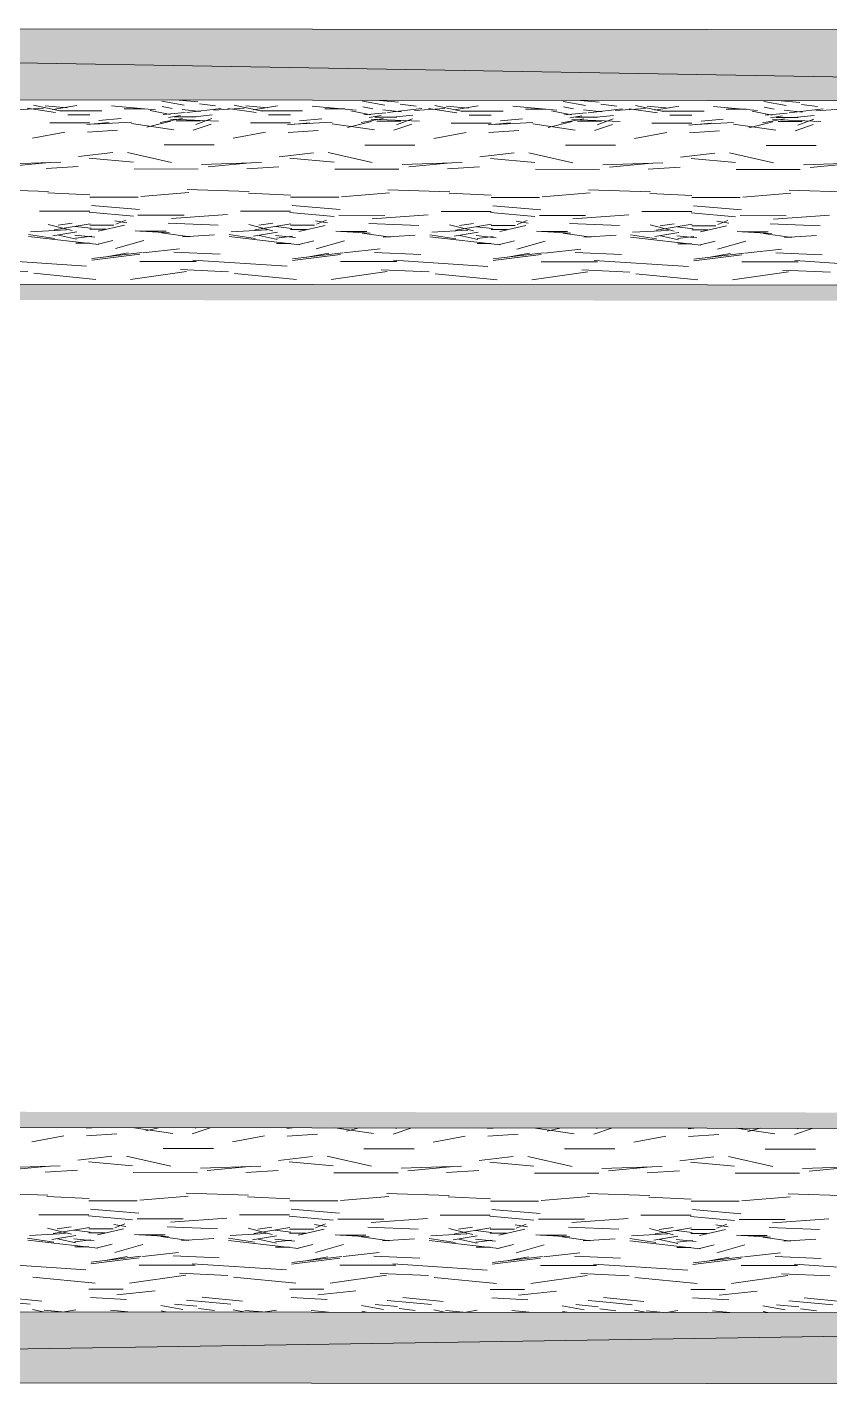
# Model space of a CAD drawing. Header units: inches. Extents: x -957 to 3394, y -3 to 3008.
# Drawn here: x 671.12 to 675.12, y 2180.99 to 2187.74 of the extents above; entities that cross this region are included whole.
import ezdxf

# ---------------------------------------------------------------- set-up
doc = ezdxf.new("R2010")
doc.units = ezdxf.units.IN
doc.header["$MEASUREMENT"] = 0
doc.layers.add('PDF_0', color=7, linetype='Continuous')

msp = doc.modelspace()

# ---------------------------------------------------------------- linework, layer by layer
at = {"layer": 'PDF_0', "lineweight": 0}
for points in [[(682.3768, 2187.7236), (660.7451, 2187.7421), (682.3765, 2187.3697)], [(660.744, 2186.3936), (660.7448, 2187.3882), (682.3768, 2187.3697), (682.3717, 2181.3394), (660.7397, 2181.3579), (660.7405, 2182.3525)], [(671.156, 2187.3544), (671.2958, 2187.3242)], [(671.214, 2187.3508), (671.3239, 2187.3408)], [(671.2519, 2187.3323), (671.3719, 2187.3522)], [(671.5437, 2187.3505), (671.6536, 2187.3406), (671.7634, 2187.3304)], [(671.7952, 2187.3746), (671.9051, 2187.3545)], [(671.9733, 2187.3702), (671.8806, 2187.3786)], [(672.0625, 2187.3499), (671.9826, 2187.3598)], [(672.1549, 2187.3536), (672.2947, 2187.3234)], [(672.213, 2187.3499), (672.3229, 2187.34)], [(672.2509, 2187.3315), (672.3709, 2187.3514)], [(672.5427, 2187.3496), (672.6526, 2187.3397), (672.7624, 2187.3296)], [(672.7942, 2187.3738), (672.9041, 2187.3536)], [(672.9723, 2187.3693), (672.8795, 2187.3778)], [(673.0615, 2187.349), (672.9816, 2187.3589)], [(673.1539, 2187.3527), (673.2937, 2187.3225)], [(673.212, 2187.3491), (673.3219, 2187.3391)], [(673.2499, 2187.3306), (673.3699, 2187.3505)], [(673.5417, 2187.3488), (673.6516, 2187.3389), (673.7614, 2187.3287)], [(673.7932, 2187.3729), (673.9031, 2187.3528)], [(673.9713, 2187.3685), (673.8785, 2187.3769)], [(674.0605, 2187.3482), (673.9806, 2187.3581)], [(674.1529, 2187.3518), (674.2927, 2187.3217)], [(674.211, 2187.3482), (674.3209, 2187.3383)], [(674.2489, 2187.3298), (674.3688, 2187.3497)], [(674.5407, 2187.3479), (674.6505, 2187.338), (674.7604, 2187.3279)], [(674.7922, 2187.372), (674.9021, 2187.3519)], [(674.9702, 2187.3676), (674.8776, 2187.3761)], [(675.0594, 2187.3473), (674.9796, 2187.3572)], [(671.0552, 2187.3294), (671.2049, 2187.3391)], [(671.1248, 2187.3382), (671.2647, 2187.318)], [(671.2868, 2187.3264), (671.4367, 2187.3262), (671.4967, 2187.3262)], [(671.3268, 2187.3063), (671.4367, 2187.3062)], [(671.4818, 2187.2772), (671.5918, 2187.2871)], [(671.6066, 2187.3361), (671.7064, 2187.3361)], [(671.7368, 2187.3269), (671.8367, 2187.3069)], [(671.7872, 2187.2678), (671.8971, 2187.2877)], [(671.8467, 2187.3368), (671.7968, 2187.3469)], [(671.8015, 2187.3068), (671.9114, 2187.3167)], [(671.8281, 2187.293), (671.888, 2187.303)], [(671.8378, 2187.2849), (672.0776, 2187.2747)], [(671.8563, 2187.2958), (671.9662, 2187.2957)], [(671.8965, 2187.3319), (671.9864, 2187.3218)], [(671.9199, 2187.3178), (672.0897, 2187.3377)], [(672.0451, 2187.305), (671.9452, 2187.295)], [(671.9642, 2187.2572), (672.0442, 2187.2872)], [(672.0542, 2187.3286), (672.2039, 2187.3383)], [(672.1238, 2187.3373), (672.2637, 2187.3171)], [(672.2858, 2187.3255), (672.4357, 2187.3254), (672.4957, 2187.3253)], [(672.3258, 2187.3055), (672.4357, 2187.3054)], [(672.4808, 2187.2763), (672.5907, 2187.2863)], [(672.6056, 2187.3353), (672.7054, 2187.3352)], [(672.7358, 2187.326), (672.8357, 2187.3061)], [(672.7862, 2187.267), (672.8961, 2187.2869)], [(672.8457, 2187.336), (672.7958, 2187.346)], [(672.8005, 2187.3059), (672.9104, 2187.3159)], [(672.8271, 2187.2921), (672.887, 2187.3021)], [(672.8368, 2187.2841), (673.0766, 2187.2738)], [(672.8553, 2187.295), (672.9652, 2187.2949)], [(672.8955, 2187.3311), (672.9854, 2187.321)], [(672.9189, 2187.3169), (673.0886, 2187.3368)], [(673.0441, 2187.3041), (672.9442, 2187.2942)], [(672.9632, 2187.2564), (673.0432, 2187.2864)], [(673.0532, 2187.3277), (673.2029, 2187.3374)], [(673.1228, 2187.3365), (673.2627, 2187.3162)], [(673.2848, 2187.3247), (673.4347, 2187.3245), (673.4947, 2187.3245)], [(673.3248, 2187.3046), (673.4347, 2187.3045)], [(673.4798, 2187.2755), (673.5897, 2187.2854)], [(673.6046, 2187.3344), (673.7044, 2187.3343)], [(673.7348, 2187.3252), (673.8346, 2187.3052)], [(673.7851, 2187.2661), (673.895, 2187.286)], [(673.8447, 2187.3351), (673.7948, 2187.3452)], [(673.7995, 2187.3051), (673.9094, 2187.315)], [(673.826, 2187.2913), (673.886, 2187.3013)], [(673.8358, 2187.2832), (674.0756, 2187.273)], [(673.8543, 2187.2941), (673.9642, 2187.294)], [(673.8945, 2187.3302), (673.9844, 2187.3201)], [(673.9178, 2187.3161), (674.0876, 2187.336)], [(674.0432, 2187.3033), (673.9432, 2187.2933)], [(673.9622, 2187.2555), (674.0421, 2187.2855)], [(674.0522, 2187.3269), (674.2019, 2187.3366)], [(674.1218, 2187.3356), (674.2616, 2187.3154)], [(674.2838, 2187.3238), (674.4337, 2187.3237), (674.4937, 2187.3236)], [(674.3238, 2187.3038), (674.4337, 2187.3037)], [(674.4788, 2187.2746), (674.5887, 2187.2845)], [(674.6036, 2187.3336), (674.7034, 2187.3335)], [(674.7338, 2187.3243), (674.8336, 2187.3043)], [(674.7841, 2187.2652), (674.894, 2187.2852)], [(674.8437, 2187.3342), (674.7938, 2187.3443)], [(674.7985, 2187.3042), (674.9084, 2187.3142)], [(674.825, 2187.2904), (674.885, 2187.3004)], [(674.8348, 2187.2824), (675.0746, 2187.2721)], [(674.8533, 2187.2933), (674.9631, 2187.2932)], [(674.8935, 2187.3294), (674.9834, 2187.3192)], [(674.9168, 2187.3152), (675.0866, 2187.3351)], [(675.0422, 2187.3024), (674.9422, 2187.2925)], [(674.9612, 2187.2547), (675.0411, 2187.2847)], [(675.0511, 2187.326), (675.2009, 2187.3357)], [(671.1512, 2187.1903), (671.311, 2187.2201)], [(671.2368, 2187.2664), (671.4367, 2187.2663)], [(671.4219, 2187.2572), (671.5318, 2187.2671)], [(671.4247, 2187.2192), (671.5745, 2187.2289)], [(671.4542, 2187.26), (671.644, 2187.2699)], [(671.6441, 2187.262), (671.8539, 2187.2319)], [(671.8398, 2187.2738), (671.7199, 2187.2439)], [(671.8662, 2187.276), (671.9861, 2187.2758)], [(671.9508, 2187.2296), (672.0408, 2187.2595)], [(672.1502, 2187.1894), (672.31, 2187.2192)], [(672.2358, 2187.2656), (672.4357, 2187.2654)], [(672.4209, 2187.2563), (672.5308, 2187.2662)], [(672.4237, 2187.2184), (672.5735, 2187.2281)], [(672.4532, 2187.2592), (672.643, 2187.2691)], [(672.6431, 2187.2611), (672.8529, 2187.2311)], [(672.8388, 2187.273), (672.7189, 2187.243)], [(672.8652, 2187.2751), (672.9851, 2187.275)], [(672.9498, 2187.2287), (673.0398, 2187.2587)], [(673.1491, 2187.1886), (673.309, 2187.2183)], [(673.2348, 2187.2647), (673.4347, 2187.2646)], [(673.4199, 2187.2555), (673.5298, 2187.2654)], [(673.4227, 2187.2175), (673.5725, 2187.2272)], [(673.4522, 2187.2583), (673.642, 2187.2682)], [(673.6421, 2187.2603), (673.8519, 2187.2302)], [(673.8378, 2187.2721), (673.7178, 2187.2422)], [(673.8642, 2187.2742), (673.9841, 2187.2741)], [(673.9488, 2187.2278), (674.0388, 2187.2578)], [(674.1481, 2187.1877), (674.308, 2187.2175)], [(674.2338, 2187.2639), (674.4336, 2187.2637)], [(674.4188, 2187.2546), (674.5287, 2187.2645)], [(674.4217, 2187.2167), (674.5715, 2187.2264)], [(674.4512, 2187.2575), (674.641, 2187.2673)], [(674.641, 2187.2594), (674.8509, 2187.2293)], [(674.8368, 2187.2711), (674.7168, 2187.2413)], [(674.8631, 2187.2734), (674.9831, 2187.2733)], [(674.9478, 2187.227), (675.0377, 2187.257)], [(671.8062, 2187.1561), (672.0559, 2187.1559)], [(672.8052, 2187.1552), (673.0549, 2187.155)], [(673.8041, 2187.1544), (674.0538, 2187.1542)], [(674.8031, 2187.1535), (675.0528, 2187.1533)], [(671.3802, 2187.0985), (671.55, 2187.1184)], [(671.4334, 2187.0909), (671.6531, 2187.0709)], [(671.6233, 2187.119), (671.8431, 2187.0689)], [(672.3791, 2187.0976), (672.549, 2187.1175)], [(672.4324, 2187.0901), (672.6521, 2187.07)], [(672.6223, 2187.1181), (672.842, 2187.068)], [(673.3781, 2187.0967), (673.548, 2187.1167)], [(673.4314, 2187.0892), (673.6511, 2187.0692)], [(673.6213, 2187.1173), (673.841, 2187.0672)], [(674.3771, 2187.0959), (674.547, 2187.1158)], [(674.4303, 2187.0884), (674.6501, 2187.0683)], [(674.6202, 2187.1164), (674.84, 2187.0663)], [(670.9924, 2187.0603), (671.2921, 2187.0701)], [(671.0264, 2187.048), (671.2362, 2187.0678)], [(671.2188, 2187.0386), (671.3786, 2187.0485)], [(671.6562, 2187.0363), (671.9758, 2187.036)], [(671.9914, 2187.0594), (672.2911, 2187.0692)], [(672.0254, 2187.0471), (672.2352, 2187.0669)], [(672.2178, 2187.0378), (672.3776, 2187.0477)], [(672.6552, 2187.0354), (672.9748, 2187.0352)], [(672.9904, 2187.0586), (673.2901, 2187.0684)], [(673.0243, 2187.0463), (673.2342, 2187.0661)], [(673.2167, 2187.0369), (673.3766, 2187.0468)], [(673.6542, 2187.0346), (673.9738, 2187.0343)], [(673.9894, 2187.0577), (674.2891, 2187.0675)], [(674.0233, 2187.0454), (674.2332, 2187.0652)], [(674.2157, 2187.0361), (674.3755, 2187.046)], [(674.6532, 2187.0337), (674.9728, 2187.0334)], [(674.9883, 2187.0569), (675.2881, 2187.0667)], [(675.0223, 2187.0445), (675.2322, 2187.0644)], [(670.9214, 2186.9349), (671.2311, 2186.9246)], [(671.2269, 2186.9173), (671.4367, 2186.9073)], [(671.4364, 2186.8967), (671.6761, 2186.8965)], [(671.6898, 2186.8994), (671.9295, 2186.9191)], [(671.9204, 2186.9341), (672.23, 2186.9238)], [(672.2259, 2186.9165), (672.4357, 2186.9065)], [(672.4353, 2186.8959), (672.6751, 2186.8957)], [(672.6888, 2186.8985), (672.9285, 2186.9182)], [(672.9194, 2186.9332), (673.229, 2186.9229)], [(673.2249, 2186.9156), (673.4347, 2186.9056)], [(673.4343, 2186.895), (673.674, 2186.8948)], [(673.6878, 2186.8977), (673.9275, 2186.9173)], [(673.9184, 2186.9324), (674.2281, 2186.9221)], [(674.2238, 2186.9147), (674.4337, 2186.9047)], [(674.4333, 2186.8942), (674.673, 2186.894)], [(674.6867, 2186.8968), (674.9265, 2186.9165)], [(674.9174, 2186.9315), (675.2271, 2186.9212)], [(671.1865, 2186.827), (671.4363, 2186.8267)], [(671.6529, 2186.801), (671.4331, 2186.8212)], [(671.4439, 2186.8548), (671.6836, 2186.8347)], [(671.8422, 2186.7897), (672.122, 2186.8094)], [(672.1855, 2186.8261), (672.4353, 2186.8259)], [(672.6519, 2186.8001), (672.4321, 2186.8203)], [(672.4429, 2186.854), (672.6826, 2186.8339)], [(672.8412, 2186.7889), (673.121, 2186.8085)], [(673.1845, 2186.8252), (673.4343, 2186.825)], [(673.6509, 2186.7993), (673.4311, 2186.8195)], [(673.4419, 2186.8531), (673.6816, 2186.833)], [(673.8402, 2186.788), (674.12, 2186.8077)], [(674.1835, 2186.8244), (674.4333, 2186.8242)], [(674.6499, 2186.7984), (674.4301, 2186.8186)], [(674.4409, 2186.8522), (674.6806, 2186.8322)], [(671.229, 2186.7602), (671.3489, 2186.73)], [(671.2582, 2186.734), (671.4381, 2186.7639)], [(671.2782, 2186.7567), (671.3481, 2186.7667)], [(671.3627, 2186.7509), (671.4426, 2186.741)], [(671.4362, 2186.7568), (671.5561, 2186.7567)], [(671.6084, 2186.7567), (671.4785, 2186.7269)], [(671.5606, 2186.7785), (671.6205, 2186.7686)], [(671.6153, 2186.7822), (671.5654, 2186.7624)], [(671.676, 2186.8065), (671.9058, 2186.8063)], [(671.8257, 2186.7667), (672.0755, 2186.7564)], [(672.228, 2186.7594), (672.3479, 2186.7291)], [(672.2572, 2186.7332), (672.437, 2186.7631)], [(672.2772, 2186.7559), (672.3471, 2186.7659)], [(672.3617, 2186.7501), (672.4416, 2186.7402)], [(672.4352, 2186.756), (672.5551, 2186.7559)], [(672.6074, 2186.7558), (672.4775, 2186.726)], [(672.5596, 2186.7776), (672.6195, 2186.7677)], [(672.6143, 2186.7814), (672.5643, 2186.7616)], [(672.675, 2186.8057), (672.9048, 2186.8055)], [(672.8247, 2186.7658), (673.0744, 2186.7556)], [(673.227, 2186.7585), (673.3469, 2186.7283)], [(673.2561, 2186.7323), (673.436, 2186.7622)], [(673.2762, 2186.755), (673.3461, 2186.765)], [(673.3607, 2186.7492), (673.4406, 2186.7393)], [(673.4342, 2186.7551), (673.554, 2186.755)], [(673.6064, 2186.755), (673.4765, 2186.7252)], [(673.5586, 2186.7768), (673.6184, 2186.7669)], [(673.6133, 2186.7805), (673.5633, 2186.7607)], [(673.674, 2186.8048), (673.9038, 2186.8046)], [(673.8236, 2186.765), (674.0734, 2186.7547)], [(674.226, 2186.7577), (674.3458, 2186.7274)], [(674.2551, 2186.7315), (674.435, 2186.7614)], [(674.2752, 2186.7542), (674.345, 2186.7641)], [(674.3596, 2186.7484), (674.4396, 2186.7385)], [(674.4332, 2186.7542), (674.553, 2186.7541)], [(674.6054, 2186.7541), (674.4755, 2186.7243)], [(674.5575, 2186.7759), (674.6174, 2186.766)], [(674.6123, 2186.7797), (674.5623, 2186.7599)], [(674.673, 2186.804), (674.9028, 2186.8038)], [(674.8226, 2186.7641), (675.0724, 2186.7538)], [(674.8392, 2186.7872), (675.1189, 2186.8068)], [(671.131, 2186.7109), (671.261, 2186.6909)], [(671.1315, 2186.7003), (671.4812, 2186.6601)], [(671.1402, 2186.7237), (671.32, 2186.7336)], [(671.2514, 2186.7029), (671.3713, 2186.7229)], [(671.2802, 2186.7067), (671.3701, 2186.6865)], [(671.3617, 2186.7064), (671.4617, 2186.6962)], [(671.366, 2186.6922), (671.4459, 2186.7022)], [(671.4362, 2186.7367), (671.5161, 2186.7367)], [(671.5516, 2186.6801), (671.4717, 2186.6601)], [(671.5646, 2186.6398), (671.7045, 2186.6796)], [(671.6625, 2186.7281), (671.8323, 2186.718)], [(671.686, 2186.7267), (671.8158, 2186.7266)], [(671.7936, 2186.7182), (671.9335, 2186.698)], [(671.8977, 2186.6984), (672.0576, 2186.7083)], [(672.13, 2186.71), (672.26, 2186.6901)], [(672.1305, 2186.6995), (672.4802, 2186.6592)], [(672.1392, 2186.7229), (672.3191, 2186.7327)], [(672.2504, 2186.702), (672.3703, 2186.722)], [(672.2792, 2186.7058), (672.369, 2186.6856)], [(672.3607, 2186.7055), (672.4607, 2186.6954)], [(672.365, 2186.6914), (672.4449, 2186.7013)], [(672.4352, 2186.7359), (672.5151, 2186.7358)], [(672.5506, 2186.6793), (672.4707, 2186.6592)], [(672.5636, 2186.6389), (672.7035, 2186.6788)], [(672.6615, 2186.7272), (672.8313, 2186.7171)], [(672.685, 2186.7258), (672.8148, 2186.7257)], [(672.7926, 2186.7173), (672.9324, 2186.6972)], [(672.8967, 2186.6976), (673.0566, 2186.7074)], [(673.129, 2186.7092), (673.259, 2186.6892)], [(673.1294, 2186.6986), (673.4791, 2186.6584)], [(673.1382, 2186.722), (673.318, 2186.7319)], [(673.2494, 2186.7012), (673.3693, 2186.7211)], [(673.2782, 2186.7049), (673.368, 2186.6848)], [(673.3597, 2186.7047), (673.4597, 2186.6945)], [(673.364, 2186.6905), (673.4439, 2186.7005)], [(673.4342, 2186.735), (673.5141, 2186.7349)], [(673.5496, 2186.6784), (673.4697, 2186.6584)], [(673.5625, 2186.6381), (673.7024, 2186.6779)], [(673.6605, 2186.7264), (673.8303, 2186.7163)], [(673.6839, 2186.725), (673.8138, 2186.7249)], [(673.7915, 2186.7165), (673.9314, 2186.6963)], [(673.8957, 2186.6967), (674.0556, 2186.7066)], [(674.128, 2186.7083), (674.258, 2186.6884)], [(674.1284, 2186.6978), (674.4781, 2186.6575)], [(674.1372, 2186.7211), (674.317, 2186.731)], [(674.2484, 2186.7003), (674.3683, 2186.7203)], [(674.2772, 2186.7041), (674.367, 2186.6839)], [(674.3587, 2186.7038), (674.4587, 2186.6937)], [(674.363, 2186.6897), (674.4429, 2186.6996)], [(674.4332, 2186.7342), (674.5131, 2186.7341)], [(674.5486, 2186.6775), (674.4686, 2186.6575)], [(674.5615, 2186.6372), (674.7014, 2186.677)], [(674.6595, 2186.7255), (674.8293, 2186.7154)], [(674.6829, 2186.7241), (674.8128, 2186.724)], [(674.7905, 2186.7156), (674.9304, 2186.6955)], [(674.8947, 2186.6959), (675.0545, 2186.7057)], [(671.3662, 2186.667), (671.4362, 2186.6669)], [(671.4458, 2186.5823), (671.6857, 2186.612)], [(671.4467, 2186.5907), (671.6964, 2186.6205)], [(671.5168, 2186.5987), (671.6268, 2186.6186)], [(671.7021, 2186.6194), (671.882, 2186.6391)], [(671.8546, 2186.6224), (672.0844, 2186.6121)], [(672.3651, 2186.6661), (672.4352, 2186.6661)], [(672.4448, 2186.5814), (672.6847, 2186.6111)], [(672.4456, 2186.5898), (672.6954, 2186.6197)], [(672.5159, 2186.5978), (672.6258, 2186.6178)], [(672.7011, 2186.6186), (672.881, 2186.6383)], [(672.8536, 2186.6215), (673.0834, 2186.6113)], [(673.3641, 2186.6653), (673.4341, 2186.6652)], [(673.4438, 2186.5806), (673.6836, 2186.6103)], [(673.4446, 2186.589), (673.6944, 2186.6188)], [(673.5149, 2186.597), (673.6248, 2186.6169)], [(673.7001, 2186.6177), (673.8799, 2186.6374)], [(673.8526, 2186.6207), (674.0824, 2186.6104)], [(674.3631, 2186.6644), (674.4331, 2186.6644)], [(674.4428, 2186.5797), (674.6826, 2186.6094)], [(674.4436, 2186.5881), (674.6934, 2186.618)], [(674.5139, 2186.5961), (674.6238, 2186.6161)], [(674.6991, 2186.6169), (674.8789, 2186.6366)], [(674.8516, 2186.6198), (675.0814, 2186.6096)], [(670.9502, 2186.5838), (671.4197, 2186.5535)], [(671.6858, 2186.5767), (671.9656, 2186.5765)], [(671.9492, 2186.5829), (672.4187, 2186.5526)], [(672.6848, 2186.5759), (672.9646, 2186.5756)], [(672.9482, 2186.5821), (673.4177, 2186.5518)], [(673.6838, 2186.575), (673.9635, 2186.5748)], [(673.9471, 2186.5812), (674.4166, 2186.5509)], [(674.6828, 2186.5741), (674.9625, 2186.5739)], [(674.9461, 2186.5804), (675.4156, 2186.5501)], [(682.3761, 2186.4537), (660.744, 2186.4722)], [(670.8882, 2186.5364), (671.1279, 2186.5262)], [(671.1567, 2186.5171), (671.4664, 2186.4867)], [(671.6382, 2186.4869), (671.9179, 2186.5266)], [(671.8872, 2186.5356), (672.1269, 2186.5253)], [(672.1557, 2186.5162), (672.4654, 2186.4858)], [(672.6372, 2186.486), (672.9169, 2186.5257)], [(672.8862, 2186.5347), (673.1259, 2186.5245)], [(673.1547, 2186.5153), (673.4644, 2186.485)], [(673.6362, 2186.4852), (673.9159, 2186.5249)], [(673.8851, 2186.5339), (674.1248, 2186.5236)], [(674.1538, 2186.5145), (674.4634, 2186.4841)], [(674.6351, 2186.4843), (674.9148, 2186.524)], [(674.8841, 2186.533), (675.1238, 2186.5227)], [(682.3725, 2182.2556), (660.7405, 2182.2741)], [(671.1469, 2182.1952), (671.3067, 2182.2251)], [(671.4175, 2182.2622), (671.4461, 2182.2649)], [(671.4204, 2182.2243), (671.5703, 2182.234)], [(671.657, 2182.2648), (671.8496, 2182.237)], [(671.7783, 2182.2646), (671.7156, 2182.2489)], [(671.9465, 2182.2346), (672.0359, 2182.2644)], [(671.96, 2182.2623), (671.9652, 2182.2645)], [(672.1459, 2182.1943), (672.3057, 2182.2242)], [(672.4167, 2182.2614), (672.4452, 2182.2641)], [(672.4193, 2182.2235), (672.5692, 2182.2332)], [(672.656, 2182.2639), (672.8486, 2182.2362)], [(672.7773, 2182.2638), (672.7146, 2182.2481)], [(672.9455, 2182.2337), (673.0348, 2182.2636)], [(672.959, 2182.2614), (672.9642, 2182.2636)], [(673.1449, 2182.1935), (673.3047, 2182.2234)], [(673.4156, 2182.2605), (673.4442, 2182.2632)], [(673.4183, 2182.2226), (673.5682, 2182.2323)], [(673.655, 2182.263), (673.8476, 2182.2353)], [(673.7763, 2182.2629), (673.7135, 2182.2472)], [(673.9445, 2182.2329), (674.0338, 2182.2627)], [(673.9579, 2182.2606), (673.9632, 2182.2628)], [(674.1439, 2182.1926), (674.3037, 2182.2225)], [(674.4146, 2182.2597), (674.4431, 2182.2624)], [(674.4173, 2182.2218), (674.5672, 2182.2315)], [(674.654, 2182.2622), (674.8466, 2182.2345)], [(674.7753, 2182.2621), (674.7125, 2182.2464)], [(674.9435, 2182.232), (675.0328, 2182.2619)], [(674.9569, 2182.2597), (674.9622, 2182.2619)], [(671.8019, 2182.1612), (672.0517, 2182.161)], [(672.8009, 2182.1603), (673.0506, 2182.1601)], [(673.7998, 2182.1595), (674.0496, 2182.1593)], [(674.7988, 2182.1586), (675.0486, 2182.1584)], [(671.376, 2182.1036), (671.5458, 2182.1234)], [(671.4291, 2182.096), (671.6488, 2182.0758)], [(671.6191, 2182.1241), (671.8388, 2182.074)], [(672.375, 2182.1027), (672.5448, 2182.1226)], [(672.4281, 2182.0951), (672.6478, 2182.0749)], [(672.618, 2182.1233), (672.8378, 2182.0732)], [(673.3739, 2182.1019), (673.5438, 2182.1217)], [(673.4271, 2182.0943), (673.6468, 2182.0741)], [(673.617, 2182.1224), (673.8368, 2182.0723)], [(674.3729, 2182.101), (674.5428, 2182.1209)], [(674.4261, 2182.0934), (674.6458, 2182.0732)], [(674.616, 2182.1216), (674.8358, 2182.0714)], [(670.9881, 2182.0654), (671.2878, 2182.0751)], [(671.0222, 2182.053), (671.2319, 2182.0729)], [(671.2144, 2182.0438), (671.3742, 2182.0536)], [(671.652, 2182.0414), (671.9716, 2182.0411)], [(671.9871, 2182.0646), (672.2868, 2182.0743)], [(672.0211, 2182.0522), (672.2309, 2182.0721)], [(672.2134, 2182.0429), (672.3732, 2182.0527)], [(672.651, 2182.0405), (672.9706, 2182.0403)], [(672.9861, 2182.0637), (673.2858, 2182.0734)], [(673.0201, 2182.0513), (673.2299, 2182.0712)], [(673.2124, 2182.042), (673.3722, 2182.0519)], [(673.65, 2182.0397), (673.9696, 2182.0394)], [(673.9851, 2182.0629), (674.2848, 2182.0726)], [(674.019, 2182.0504), (674.2289, 2182.0703)], [(674.2114, 2182.0412), (674.3712, 2182.051)], [(674.6489, 2182.0388), (674.9686, 2182.0386)], [(674.984, 2182.062), (675.2838, 2182.0717)], [(675.018, 2182.0496), (675.2279, 2182.0695)], [(670.9172, 2181.94), (671.2269, 2181.9298)], [(671.2226, 2181.9224), (671.4325, 2181.9124)], [(671.4321, 2181.9018), (671.6718, 2181.9016)], [(671.6855, 2181.9044), (671.9252, 2181.9241)], [(671.9161, 2181.9391), (672.2258, 2181.9289)], [(672.2216, 2181.9215), (672.4315, 2181.9115)], [(672.4311, 2181.9009), (672.6708, 2181.9007)], [(672.6845, 2181.9036), (672.9242, 2181.9232)], [(672.9151, 2181.9383), (673.2248, 2181.928)], [(673.2206, 2181.9206), (673.4304, 2181.9106)], [(673.4301, 2181.9001), (673.6698, 2181.8999)], [(673.6835, 2181.9027), (673.9232, 2181.9224)], [(673.9141, 2181.9374), (674.2238, 2181.9272)], [(674.2196, 2181.9198), (674.4294, 2181.9098)], [(674.4291, 2181.8992), (674.6688, 2181.899)], [(674.6825, 2181.9019), (674.9222, 2181.9215)], [(674.9131, 2181.9366), (675.2228, 2181.9263)], [(671.1823, 2181.832), (671.432, 2181.8318)], [(671.6486, 2181.806), (671.4289, 2181.8263)], [(671.4396, 2181.8599), (671.6794, 2181.8399)], [(671.6717, 2181.8116), (671.9015, 2181.8114)], [(671.838, 2181.7948), (672.1176, 2181.8144)], [(672.1813, 2181.8311), (672.431, 2181.8309)], [(672.6476, 2181.8052), (672.4279, 2181.8254)], [(672.4386, 2181.8591), (672.6784, 2181.839)], [(672.6707, 2181.8107), (672.9005, 2181.8105)], [(672.8369, 2181.7939), (673.1166, 2181.8136)], [(673.1803, 2181.8303), (673.43, 2181.8301)], [(673.6466, 2181.8043), (673.4269, 2181.8246)], [(673.4375, 2181.8582), (673.6773, 2181.8382)], [(673.6697, 2181.8099), (673.8995, 2181.8097)], [(673.8359, 2181.7931), (674.1156, 2181.8127)], [(674.1793, 2181.8294), (674.429, 2181.8292)], [(674.6456, 2181.8035), (674.4258, 2181.8237)], [(674.4366, 2181.8574), (674.6763, 2181.8373)], [(674.6687, 2181.809), (674.8985, 2181.8088)], [(674.8349, 2181.7922), (675.1147, 2181.8119)], [(671.2248, 2181.7653), (671.3446, 2181.7351)], [(671.2539, 2181.7391), (671.4338, 2181.769)], [(671.2739, 2181.7618), (671.3439, 2181.7718)], [(671.3584, 2181.756), (671.4383, 2181.7459)], [(671.4319, 2181.7418), (671.5119, 2181.7417)], [(671.432, 2181.7619), (671.5518, 2181.7618)], [(671.6042, 2181.7617), (671.4742, 2181.7319)], [(671.5563, 2181.7836), (671.6163, 2181.7736)], [(671.6111, 2181.7873), (671.5611, 2181.7675)], [(671.8214, 2181.7717), (672.0712, 2181.7615)], [(672.2238, 2181.7644), (672.3436, 2181.7342)], [(672.2529, 2181.7382), (672.4327, 2181.7682)], [(672.2729, 2181.7609), (672.3429, 2181.7709)], [(672.3574, 2181.7551), (672.4373, 2181.7451)], [(672.4309, 2181.7409), (672.5108, 2181.7408)], [(672.431, 2181.761), (672.5508, 2181.7609)], [(672.6032, 2181.7609), (672.4732, 2181.7311)], [(672.5553, 2181.7827), (672.6152, 2181.7728)], [(672.6101, 2181.7864), (672.5601, 2181.7666)], [(672.8204, 2181.7709), (673.0701, 2181.7606)], [(673.2228, 2181.7636), (673.3426, 2181.7334)], [(673.2519, 2181.7374), (673.4317, 2181.7673)], [(673.2719, 2181.7601), (673.3418, 2181.77)], [(673.3564, 2181.7543), (673.4363, 2181.7442)], [(673.4299, 2181.7601), (673.5497, 2181.76)], [(673.4299, 2181.7401), (673.5098, 2181.74)], [(673.6022, 2181.76), (673.4722, 2181.7302)], [(673.5543, 2181.7819), (673.6142, 2181.7719)], [(673.6091, 2181.7856), (673.559, 2181.7658)], [(673.8193, 2181.77), (674.0691, 2181.7597)], [(674.2218, 2181.7627), (674.3415, 2181.7325)], [(674.2509, 2181.7365), (674.4307, 2181.7665)], [(674.2709, 2181.7592), (674.3408, 2181.7692)], [(674.3553, 2181.7534), (674.4353, 2181.7434)], [(674.4289, 2181.7593), (674.5487, 2181.7592)], [(674.6012, 2181.7591), (674.4712, 2181.7293)], [(674.5532, 2181.781), (674.6132, 2181.7711)], [(674.608, 2181.7847), (674.558, 2181.7649)], [(674.8183, 2181.7692), (675.0681, 2181.7589)], [(671.1268, 2181.7159), (671.2566, 2181.696)], [(671.1273, 2181.7054), (671.4768, 2181.665)], [(671.136, 2181.7288), (671.3158, 2181.7387)], [(671.2471, 2181.708), (671.3671, 2181.7279)], [(671.2759, 2181.7117), (671.3658, 2181.6915)], [(671.3574, 2181.7114), (671.4574, 2181.7014)], [(671.3618, 2181.6973), (671.4417, 2181.7071)], [(671.3619, 2181.672), (671.4319, 2181.672)], [(671.5474, 2181.6852), (671.4674, 2181.6652)], [(671.5603, 2181.6449), (671.7002, 2181.6847)], [(671.6582, 2181.7332), (671.8281, 2181.723)], [(671.6817, 2181.7317), (671.8115, 2181.7316)], [(671.7894, 2181.7232), (671.9292, 2181.7031)], [(671.8934, 2181.7035), (672.0533, 2181.7134)], [(672.1258, 2181.7151), (672.2556, 2181.6951)], [(672.1263, 2181.7045), (672.4758, 2181.6641)], [(672.135, 2181.728), (672.3148, 2181.7379)], [(672.2461, 2181.7071), (672.3661, 2181.727)], [(672.2748, 2181.7108), (672.3648, 2181.6907)], [(672.3564, 2181.7106), (672.4563, 2181.7005)], [(672.3607, 2181.6965), (672.4407, 2181.7062)], [(672.5463, 2181.6843), (672.4664, 2181.6644)], [(672.5593, 2181.644), (672.6992, 2181.6838)], [(672.6572, 2181.7324), (672.8271, 2181.7222)], [(672.6807, 2181.7309), (672.8105, 2181.7308)], [(672.7884, 2181.7224), (672.9281, 2181.7022)], [(672.8924, 2181.7026), (673.0523, 2181.7125)], [(673.1247, 2181.7142), (673.2546, 2181.6943)], [(673.1252, 2181.7037), (673.4748, 2181.6633)], [(673.134, 2181.7271), (673.3137, 2181.737)], [(673.2451, 2181.7063), (673.365, 2181.7262)], [(673.2738, 2181.71), (673.3638, 2181.6898)], [(673.3554, 2181.7097), (673.4553, 2181.6997)], [(673.3597, 2181.6956), (673.4397, 2181.7054)], [(673.5453, 2181.6834), (673.4654, 2181.6635)], [(673.5583, 2181.6432), (673.6982, 2181.6829)], [(673.6562, 2181.7315), (673.8261, 2181.7213)], [(673.6797, 2181.73), (673.8095, 2181.7299)], [(673.7873, 2181.7215), (673.9271, 2181.7014)], [(673.8914, 2181.7018), (674.0513, 2181.7117)], [(674.1237, 2181.7134), (674.2536, 2181.6934)], [(674.1242, 2181.7028), (674.4738, 2181.6624)], [(674.133, 2181.7263), (674.3127, 2181.7362)], [(674.2441, 2181.7054), (674.364, 2181.7253)], [(674.2728, 2181.7091), (674.3628, 2181.689)], [(674.3544, 2181.7089), (674.4543, 2181.6988)], [(674.3587, 2181.6948), (674.4387, 2181.7045)], [(674.4289, 2181.7392), (674.5088, 2181.7391)], [(674.5443, 2181.6826), (674.4643, 2181.6626)], [(674.5573, 2181.6423), (674.6972, 2181.6821)], [(674.6552, 2181.7307), (674.825, 2181.7205)], [(674.6787, 2181.7292), (674.8085, 2181.7291)], [(674.7863, 2181.7207), (674.9261, 2181.7005)], [(674.8904, 2181.7009), (675.0502, 2181.7108)], [(671.4416, 2181.5874), (671.6814, 2181.617)], [(671.4424, 2181.5957), (671.6922, 2181.6256)], [(671.5126, 2181.6037), (671.6225, 2181.6237)], [(671.6979, 2181.6243), (671.8777, 2181.6443)], [(671.8505, 2181.6274), (672.0801, 2181.6173)], [(672.3609, 2181.6712), (672.4309, 2181.6711)], [(672.4406, 2181.5865), (672.6804, 2181.6162)], [(672.4414, 2181.5949), (672.6911, 2181.6247)], [(672.5116, 2181.6029), (672.6215, 2181.6229)], [(672.6969, 2181.6235), (672.8767, 2181.6434)], [(672.8494, 2181.6266), (673.0791, 2181.6164)], [(673.3599, 2181.6703), (673.4299, 2181.6703)], [(673.4395, 2181.5857), (673.6794, 2181.6153)], [(673.4404, 2181.594), (673.6901, 2181.6239)], [(673.5106, 2181.602), (673.6205, 2181.622)], [(673.6959, 2181.6226), (673.8756, 2181.6426)], [(673.8484, 2181.6257), (674.0781, 2181.6156)], [(674.3589, 2181.6695), (674.4289, 2181.6694)], [(674.4386, 2181.5848), (674.6783, 2181.6145)], [(674.4394, 2181.5932), (674.6891, 2181.623)], [(674.5096, 2181.6012), (674.6195, 2181.6212)], [(674.6948, 2181.6218), (674.8746, 2181.6417)], [(674.8474, 2181.6249), (675.0771, 2181.6147)], [(670.946, 2181.5891), (671.4156, 2181.5585)], [(671.6816, 2181.5818), (671.9613, 2181.5815)], [(671.8829, 2181.5406), (672.1226, 2181.5304)], [(671.945, 2181.588), (672.4146, 2181.5577)], [(672.6806, 2181.5809), (672.9603, 2181.5807)], [(672.8819, 2181.5398), (673.1217, 2181.5295)], [(672.944, 2181.5871), (673.4136, 2181.5568)], [(673.6795, 2181.58), (673.9593, 2181.5798)], [(673.8809, 2181.5389), (674.1206, 2181.5286)], [(673.943, 2181.5863), (674.4126, 2181.556)], [(674.6785, 2181.5792), (674.9583, 2181.579)], [(674.8798, 2181.538), (675.1196, 2181.5278)], [(674.942, 2181.5854), (675.4116, 2181.5551)], [(671.1525, 2181.5221), (671.4622, 2181.4918)], [(671.6339, 2181.492), (671.9137, 2181.5316)], [(672.1515, 2181.5212), (672.4611, 2181.4909)], [(672.6329, 2181.4911), (672.9127, 2181.5308)], [(673.1505, 2181.5204), (673.4601, 2181.4901)], [(673.6319, 2181.4903), (673.9116, 2181.5299)], [(674.1494, 2181.5195), (674.4591, 2181.4892)], [(674.6308, 2181.4894), (674.9106, 2181.5291)], [(670.9193, 2181.4071), (671.0291, 2181.3971), (671.139, 2181.387)], [(670.9969, 2181.422), (671.1966, 2181.402)], [(671.4317, 2181.4621), (671.6016, 2181.462)], [(671.4397, 2181.4205), (671.6196, 2181.4106)], [(671.5715, 2181.4341), (671.7614, 2181.4538)], [(671.9183, 2181.4062), (672.0281, 2181.3962), (672.138, 2181.3862)], [(671.9959, 2181.4212), (672.1956, 2181.4011)], [(672.4307, 2181.4613), (672.6005, 2181.4611)], [(672.4387, 2181.4197), (672.6185, 2181.4097)], [(672.5705, 2181.4332), (672.7603, 2181.4529)], [(672.9172, 2181.4054), (673.0271, 2181.3954), (673.137, 2181.3853)], [(672.9949, 2181.4203), (673.1946, 2181.4003)], [(673.4297, 2181.4604), (673.5995, 2181.4603)], [(673.4377, 2181.4188), (673.6175, 2181.4089)], [(673.5695, 2181.4324), (673.7593, 2181.4521)], [(673.9162, 2181.4045), (674.0261, 2181.3945), (674.136, 2181.3844)], [(673.9938, 2181.4195), (674.1935, 2181.3994)], [(674.4287, 2181.4596), (674.5985, 2181.4594)], [(674.4367, 2181.418), (674.6165, 2181.408)], [(674.5684, 2181.4315), (674.7583, 2181.4512)], [(674.9152, 2181.4036), (675.0251, 2181.3937), (675.135, 2181.3836)], [(674.9928, 2181.4186), (675.1925, 2181.3986)], [(682.371, 2180.9854), (660.7394, 2181.0039), (682.3713, 2181.3394)], [(671.1509, 2181.3603), (671.2039, 2181.349)], [(671.2089, 2181.3569), (671.2962, 2181.3489)], [(671.3101, 2181.3489), (671.3667, 2181.3584)], [(671.5386, 2181.3566), (671.6259, 2181.3486)], [(671.7901, 2181.3807), (671.9, 2181.3606)], [(671.814, 2181.3485), (671.7917, 2181.353)], [(671.9682, 2181.3763), (671.8583, 2181.3864)], [(672.0573, 2181.3558), (671.9775, 2181.3658)], [(672.1498, 2181.3595), (672.2028, 2181.3481)], [(672.2079, 2181.356), (672.2952, 2181.348)], [(672.3091, 2181.348), (672.3657, 2181.3575)], [(672.5376, 2181.3558), (672.6249, 2181.3478)], [(672.7891, 2181.3799), (672.899, 2181.3597)], [(672.813, 2181.3476), (672.7907, 2181.3521)], [(672.9671, 2181.3754), (672.8573, 2181.3855)], [(673.0563, 2181.3549), (672.9764, 2181.365)], [(673.1488, 2181.3586), (673.2018, 2181.3473)], [(673.2069, 2181.3552), (673.2942, 2181.3472)], [(673.3081, 2181.3472), (673.3647, 2181.3567)], [(673.5366, 2181.3549), (673.6239, 2181.3469)], [(673.7881, 2181.379), (673.8979, 2181.3588)], [(673.8119, 2181.3468), (673.7897, 2181.3512)], [(673.9661, 2181.3745), (673.8563, 2181.3847)], [(674.0553, 2181.3541), (673.9754, 2181.3641)], [(674.1478, 2181.3578), (674.2008, 2181.3464)], [(674.2059, 2181.3543), (674.2932, 2181.3463)], [(674.307, 2181.3463), (674.3636, 2181.3558)], [(674.5356, 2181.354), (674.6228, 2181.3461)], [(674.7871, 2181.3782), (674.8969, 2181.358)], [(674.8109, 2181.3459), (674.7887, 2181.3504)], [(674.9651, 2181.3737), (674.8552, 2181.3838)], [(675.0543, 2181.3532), (674.9744, 2181.3633)]]:
    msp.add_lwpolyline(points, dxfattribs=at)
at = {"layer": 'PDF_0', "lineweight": 0, "transparency": 33554559}
for points in [[(682.3768, 2187.7236), (660.7451, 2187.7421), (682.3768, 2187.3697), (660.7448, 2187.3882)], [(660.744, 2186.4719), (660.744, 2186.3931), (682.3761, 2186.4534), (682.376, 2186.3746)], [(660.7405, 2182.2742), (660.7405, 2182.353), (682.3725, 2182.2557), (682.3725, 2182.3345)], [(682.371, 2180.9854), (660.7394, 2181.0039), (682.3717, 2181.3394), (660.7397, 2181.3579)]]:
    msp.add_solid(points, dxfattribs=at)

doc.saveas('drawing.dxf')
